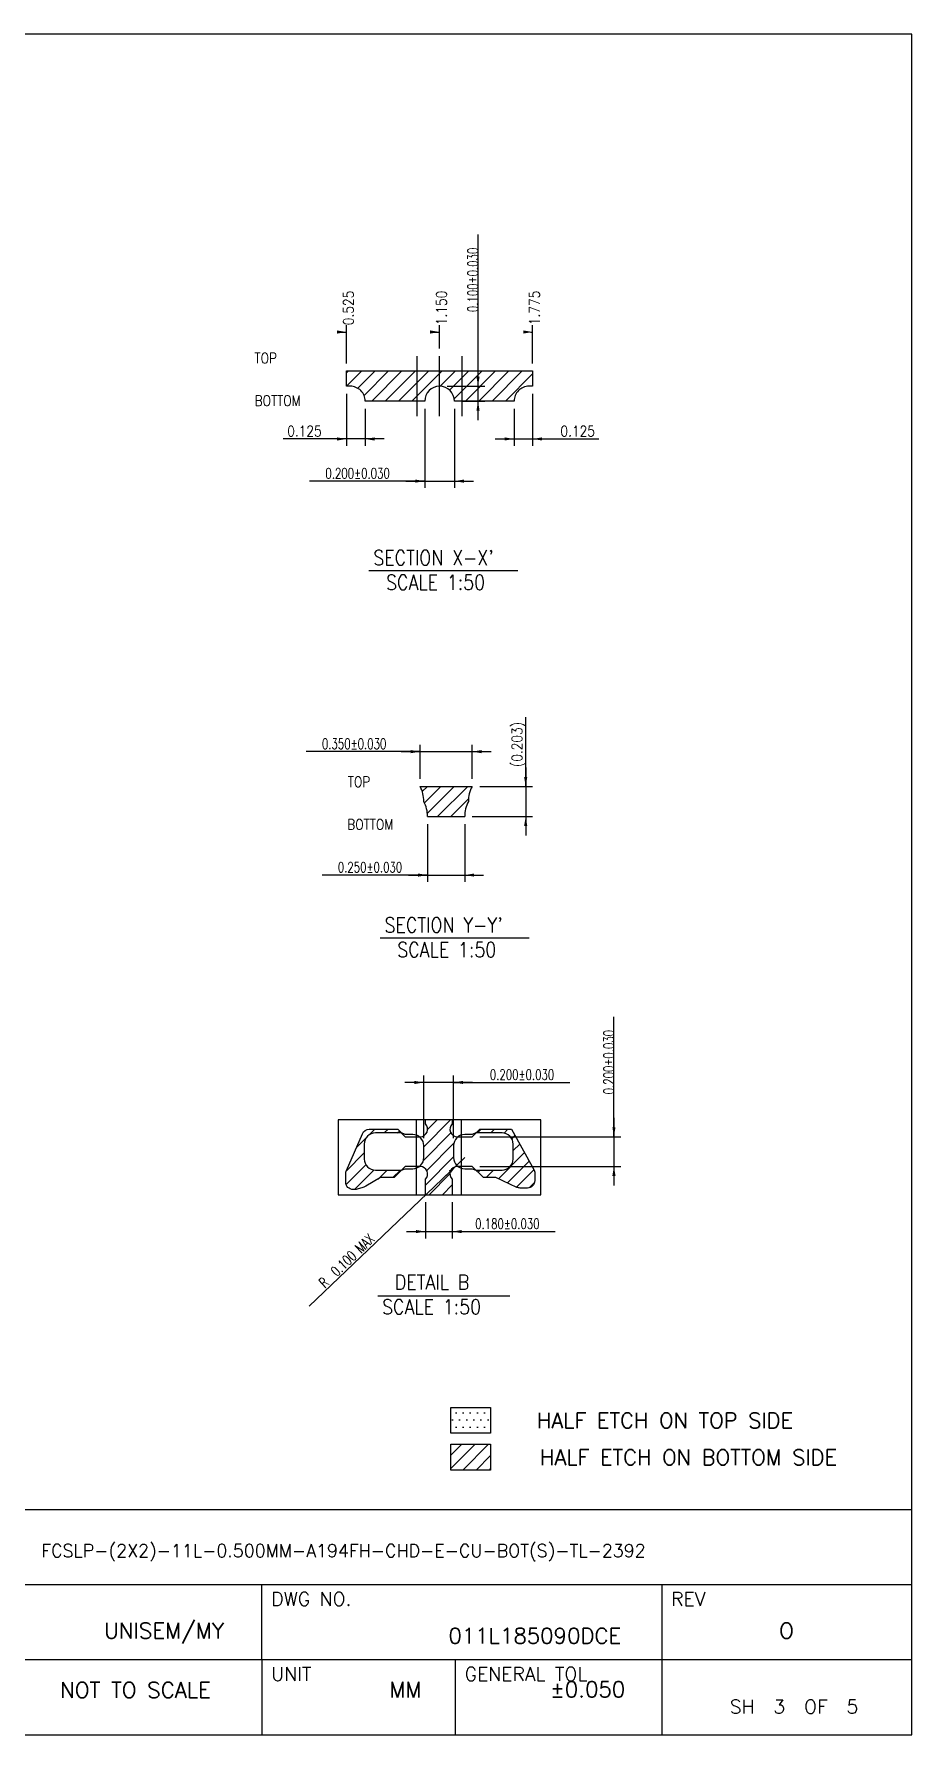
# Model space of a CAD drawing. Extents: x -105 to 405, y -68 to 126.
# Drawn here: x 371.91 to 377.81, y 114.89 to 126.32 of the extents above; entities that cross this region are included whole.
import ezdxf
from ezdxf.enums import TextEntityAlignment as Align

# ---------------------------------------------------------------- set-up
doc = ezdxf.new("R2010")
doc.units = 0
for name, pattern in [('CENTER', [12, 7.5, -1.5, 1.5, -1.5]), ('DASHED', [4.5, 3, -1.5]), ('PHANTOM', [15, 7.5, -1.5, 1.5, -1.5, 1.5, -1.5])]:
    doc.linetypes.add(name, pattern=pattern)
for name, color, linetype in [('3', 7, 'CONTINUOUS'), ('3D', 4, 'CONTINUOUS'), ('TEMPLATE', 6, 'CONTINUOUS')]:
    doc.layers.add(name, color=color, linetype=linetype)
doc.styles.add('SIMPLEX', font='SIMPLEX')
doc.styles.get("Standard").update_dxf_attribs({"font": 'ROMANS', "bigfont": 'EXTFONT2'})
pattern_1 = [(45, (-164.89719, -26.021384), (-0.0449012806, 0.0449012806), [])]

msp = doc.modelspace()

# ---------------------------------------------------------------- hatches: boundary and pattern name
at = {"layer": '3'}
h = msp.add_hatch(dxfattribs=at)
h.set_pattern_fill('ANSI31', color=256, scale=0.02)
h.set_pattern_definition(pattern_1)
h.paths.add_polyline_path([(374.4888, 124.0575), (374.0138, 124.0575), (374.0138, 123.9545), (374.0388, 123.9545, -0.4142136), (374.1388, 123.8545), (374.4888, 123.8545)])
h.paths.add_polyline_path([(374.6388, 124.0575), (374.4888, 124.0575), (374.4888, 123.8545), (374.5388, 123.8545, -0.4142136), (374.6388, 123.9545)])
h.paths.add_polyline_path([(374.7888, 124.0575), (374.6388, 124.0575), (374.6388, 123.9545, -0.4142136), (374.7388, 123.8545), (374.7888, 123.8545)])
h.paths.add_polyline_path([(375.2638, 124.0575), (374.8969, 124.0575), (374.8969, 123.8545), (375.1388, 123.8545, -0.4142136), (375.2388, 123.9545), (375.2638, 123.9545)])
h.paths.add_polyline_path([(374.8969, 124.0575), (374.7888, 124.0575), (374.7888, 123.9545), (374.8969, 123.9545)])
h.paths.add_polyline_path([(374.8969, 123.9545), (374.7888, 123.9545), (374.7888, 123.8545), (374.8969, 123.8545)])
h = msp.add_hatch(dxfattribs=at)
h.set_pattern_fill('ANSI31', color=256, scale=0.02)
h.set_pattern_definition(pattern_1)
h.paths.add_polyline_path([(374.8573, 121.2661), (374.5073, 121.2661, -0.1329774), (374.5323, 121.1646, -0.1329774), (374.5573, 121.0631), (374.8073, 121.0631, -0.1329774), (374.8323, 121.1646, -0.1329774)])
at = {"layer": '3D'}
h = msp.add_hatch(dxfattribs=at)
h.set_pattern_fill('ANSI31', color=256, scale=0.02, style=0, pattern_type=2)
h.set_pattern_definition([(45, (369.98458, 120.91537), (-0.04472136, 0.04472136), [])])
h.paths.add_polyline_path([(374.0123, 118.6857, 0.10331), (374.0081, 118.6657), (374.0081, 118.6073, 0.4142135), (374.0581, 118.5573), (374.0706, 118.5573, 0.0729112), (374.085, 118.5594), (374.124, 118.5711, 0.0591172), (374.1434, 118.5796), (374.2426, 118.6373), (374.3331, 118.6373), (374.3831, 118.6873), (374.2081, 118.6873, -0.4142136), (374.1331, 118.7623), (374.1331, 118.8623, -0.4142137), (374.2081, 118.9373), (374.3831, 118.9373), (374.3581, 118.9623), (374.1659, 118.9623, 0.2981449), (374.12, 118.9324)])
h.paths.add_polyline_path([(375.1209, 118.9623), (374.9081, 118.9623), (374.8831, 118.9373), (375.0581, 118.9373, -0.4142136), (375.1331, 118.8623), (375.1331, 118.7623, -0.4142138), (375.0581, 118.6873), (374.8831, 118.6873), (374.9331, 118.6373), (375.0174, 118.6373), (375.1583, 118.572, 0.1090477), (375.1793, 118.5673), (375.2281, 118.5673, 0.4142135), (375.2781, 118.6173), (375.2781, 118.6678, 0.128042), (375.2718, 118.6921)])
h.paths.add_polyline_path([(374.5431, 119.0248), (374.5431, 118.9981, -0.6718011), (374.5081, 118.9123), (374.5031, 118.9123, -0.236068), (374.5331, 118.8523), (374.5331, 118.7723, -0.236068), (374.5031, 118.7123), (374.5081, 118.7123, -0.6718011), (374.5431, 118.6266), (374.5431, 118.5223), (374.7231, 118.5223), (374.7231, 118.6266, -0.6718011), (374.7581, 118.7123), (374.7631, 118.7123, -0.236068), (374.7331, 118.7723), (374.7331, 118.8523, -0.236068), (374.7631, 118.9123), (374.7581, 118.9123, -0.6718011), (374.7231, 118.9981), (374.7231, 119.0248)])
at = {"layer": 'TEMPLATE'}
h = msp.add_hatch(dxfattribs=at)
h.set_pattern_fill('DOTS', scale=0.03)
h.set_pattern_definition([(0, (-117.40709, -82.682705), (0.0238125, 0.047625), [0, -0.047625])])
h.paths.add_polyline_path([(374.7142, 117.093), (374.9817, 117.093), (374.9817, 116.9202), (374.7142, 116.9202)])
h = msp.add_hatch(dxfattribs=at)
h.set_pattern_fill('ANSI31', color=4, scale=0.02)
h.set_pattern_definition([(45, (-117.40709, -82.682705), (-0.0449012806, 0.0449012806), [])])
h.paths.add_polyline_path([(374.7142, 116.8453), (374.9817, 116.8453), (374.9817, 116.6725), (374.7142, 116.6725)])

# ---------------------------------------------------------------- linework, layer by layer
at = {"layer": '3', "color": 7, "linetype": 'CONTINUOUS'}
for p, q in [((374.1638, 122.7172), (375.1642, 122.7172)), ((374.5073, 121.2661), (374.8573, 121.2661)), ((374.5573, 121.0631), (374.8073, 121.0631)), ((374.2389, 120.2492), (375.2393, 120.2492)), ((374.224, 117.8419), (375.1104, 117.8419))]:
    msp.add_line(p, q, dxfattribs=at)
msp.add_lwpolyline([(374.0138, 124.0575), (375.2638, 124.0575), (375.2638, 123.9545), (375.2388, 123.9545, 0.4142136), (375.1388, 123.8545), (374.7388, 123.8545, 1), (374.5388, 123.8545), (374.1388, 123.8545, 0.4142136), (374.0388, 123.9545), (374.0138, 123.9545)], format="xyb", close=True, dxfattribs=at)
for points in [[(374.5431, 118.5223), (374.5431, 118.6266, 0.6718011), (374.5081, 118.7123), (374.4081, 118.7123), (374.3331, 118.6373), (374.2426, 118.6373), (374.1434, 118.5796, -0.0591172), (374.124, 118.5711), (374.085, 118.5594, -0.0729112), (374.0706, 118.5573), (374.0581, 118.5573, -0.4142136), (374.0081, 118.6073), (374.0081, 118.6657, -0.1033102), (374.0123, 118.6857), (374.12, 118.9324, -0.298145), (374.1659, 118.9623), (374.3581, 118.9623), (374.4081, 118.9123), (374.5081, 118.9123, 0.6718011), (374.5431, 118.9981), (374.5431, 119.0248)], [(374.7231, 119.0248), (374.7231, 118.9981, 0.6718011), (374.7581, 118.9123), (374.8581, 118.9123), (374.9081, 118.9623), (375.1209, 118.9623), (375.2718, 118.6921, -0.1280421), (375.2781, 118.6678), (375.2781, 118.6173, -0.4142136), (375.2281, 118.5673), (375.1793, 118.5673, -0.1090479), (375.1583, 118.572), (375.0174, 118.6373), (374.9331, 118.6373), (374.8581, 118.7123), (374.7581, 118.7123, 0.6718011), (374.7231, 118.6266), (374.7231, 118.5223)]]:
    msp.add_lwpolyline(points, format="xyb", dxfattribs=at)
for centre, start, end in [((374.3323, 121.1692), 358.68763, 28.98606), ((375.0322, 121.1692), 151.01394, 181.31237), ((374.3573, 121.0677), 358.68763, 28.98606), ((375.0072, 121.0677), 151.01394, 181.31237)]:
    msp.add_arc(centre, 0.2, start, end, dxfattribs=at)
at = {"layer": '3D', "color": 7, "linetype": 'CONTINUOUS'}
for p, q in [((374.8969, 123.9545), (374.8969, 124.9735)), ((374.0138, 124.1083), (374.0138, 124.3646)), ((374.6388, 124.2083), (374.6388, 124.3646)), ((375.2638, 124.1083), (375.2638, 124.3646)), ((373.9731, 124.3189), (374.0138, 124.3189)), ((374.6013, 124.3189), (374.6388, 124.3189)), ((375.25, 124.3189), (375.2638, 124.3189)), ((374.8969, 123.7275), (374.8969, 124.0815)), ((374.0138, 123.9037), (374.0138, 123.5546)), ((374.6896, 123.9545), (374.9426, 123.9545)), ((375.2638, 123.9037), (375.2638, 123.5546)), ((374.1388, 123.8037), (374.1388, 123.5546)), ((374.5388, 123.8037), (374.5388, 123.2713)), ((374.7388, 123.8037), (374.7388, 123.2713)), ((374.7896, 123.8545), (374.9426, 123.8545)), ((375.1388, 123.8037), (375.1388, 123.5546)), ((374.0138, 123.6004), (373.5888, 123.6004)), ((374.2658, 123.6004), (373.8868, 123.6004)), ((375.0118, 123.6004), (375.3908, 123.6004)), ((375.2638, 123.6004), (375.7082, 123.6004)), ((374.5388, 123.317), (373.766, 123.317)), ((374.4118, 123.317), (374.8658, 123.317)), ((375.217, 121.2661), (375.217, 121.7315)), ((374.5073, 121.4994), (373.7426, 121.4994)), ((374.3803, 121.4994), (374.9843, 121.4994)), ((374.5073, 121.3169), (374.5073, 121.5451)), ((374.8573, 121.3169), (374.8573, 121.5451)), ((375.217, 121.3931), (375.217, 120.9361)), ((374.9081, 121.2661), (375.2627, 121.2661)), ((374.8581, 121.0631), (375.2627, 121.0631)), ((374.5573, 121.0123), (374.5573, 120.6243)), ((374.8073, 121.0123), (374.8073, 120.6243)), ((374.5573, 120.67), (373.8493, 120.67)), ((374.4303, 120.67), (374.9343, 120.67)), ((375.8098, 118.9123), (375.8098, 119.7177)), ((374.5331, 118.9031), (374.5331, 119.3223)), ((374.7331, 118.9031), (374.7331, 119.3223)), ((374.8601, 119.2766), (374.4061, 119.2766)), ((374.7331, 119.2766), (375.5145, 119.2766)), ((375.8098, 119.0393), (375.8098, 118.5853)), ((374.9089, 118.9123), (375.8555, 118.9123)), ((374.8081, 118.7723), (374.6621, 118.6327)), ((374.7539, 118.7205), (373.7626, 117.7726)), ((374.9089, 118.7123), (375.8555, 118.7123)), ((374.5431, 118.4715), (374.5431, 118.229)), ((374.7231, 118.4715), (374.7231, 118.229)), ((374.4161, 118.2747), (374.8501, 118.2747)), ((374.7231, 118.2747), (375.416, 118.2747))]:
    msp.add_line(p, q, dxfattribs=at)
at = {"layer": '3D', "color": 7, "linetype": 'PHANTOM'}
for p, q in [((374.4888, 123.7545), (374.4888, 124.1575)), ((374.7888, 124.1575), (374.7888, 123.7545))]:
    msp.add_line(p, q, dxfattribs=at)
at = {"layer": '3D', "color": 7, "linetype": 'CENTER'}
msp.add_line((374.6388, 123.7545), (374.6388, 124.1575), dxfattribs=at)
at = {"layer": '3D', "color": 56, "linetype": 'PHANTOM'}
for p, q in [((374.4831, 118.5223), (374.4831, 119.0248)), ((374.7831, 119.0248), (374.7831, 118.5223))]:
    msp.add_line(p, q, dxfattribs=at)
at = {"layer": '3D', "linetype": 'DASHED'}
msp.add_lwpolyline([(375.3181, 119.0248), (373.9581, 119.0248), (373.9581, 118.5223), (375.3181, 118.5223)], close=True, dxfattribs=at)
at = {"layer": '3D', "linetype": 'CONTINUOUS'}
for points in [[(374.1331, 118.8623), (374.1331, 118.7623, 0.4142136), (374.2081, 118.6873), (374.3831, 118.6873), (374.4081, 118.6973), (374.4581, 118.6973, 0.4142136), (374.5331, 118.7723), (374.5331, 118.8523, 0.4142136), (374.4581, 118.9273), (374.4081, 118.9273), (374.3831, 118.9373), (374.2081, 118.9373, 0.4142136)], [(375.0581, 118.9373), (374.8831, 118.9373), (374.8581, 118.9273), (374.8081, 118.9273, 0.4142136), (374.7331, 118.8523), (374.7331, 118.7723, 0.4142136), (374.8081, 118.6973), (374.8581, 118.6973), (374.8831, 118.6873), (375.0581, 118.6873, 0.4142136), (375.1331, 118.7623), (375.1331, 118.8623, 0.4142136)]]:
    msp.add_lwpolyline(points, format="xyb", close=True, dxfattribs=at)
at = {"layer": '3D', "color": 7}
for points in [[(373.9503, 124.3083), (373.9503, 124.3295), (374.0138, 124.3189)], [(374.5753, 124.3083), (374.5753, 124.3295), (374.6388, 124.3189)], [(375.2003, 124.3083), (375.2003, 124.3295), (375.2638, 124.3189)], [(374.9075, 124.018), (374.8863, 124.018), (374.8969, 123.9545)], [(374.8863, 123.791), (374.9075, 123.791), (374.8969, 123.8545)], [(373.9503, 123.6109), (373.9503, 123.5898), (374.0138, 123.6004)], [(374.2023, 123.5898), (374.2023, 123.6109), (374.1388, 123.6004)], [(375.0753, 123.6109), (375.0753, 123.5898), (375.1388, 123.6004)], [(375.3273, 123.5898), (375.3273, 123.6109), (375.2638, 123.6004)], [(374.4753, 123.3276), (374.4753, 123.3065), (374.5388, 123.317)], [(374.8023, 123.3065), (374.8023, 123.3276), (374.7388, 123.317)], [(374.4438, 121.51), (374.4438, 121.4888), (374.5073, 121.4994)], [(374.9208, 121.4888), (374.9208, 121.51), (374.8573, 121.4994)], [(375.2276, 121.3296), (375.2064, 121.3296), (375.217, 121.2661)], [(375.2064, 120.9996), (375.2276, 120.9996), (375.217, 121.0631)], [(374.4938, 120.6806), (374.4938, 120.6594), (374.5573, 120.67)], [(374.8708, 120.6594), (374.8708, 120.6806), (374.8073, 120.67)], [(374.4696, 119.2872), (374.4696, 119.266), (374.5331, 119.2766)], [(374.7966, 119.266), (374.7966, 119.2872), (374.7331, 119.2766)], [(375.8204, 118.9758), (375.7992, 118.9758), (375.8098, 118.9123)], [(374.7007, 118.6843), (374.7154, 118.669), (374.7539, 118.7205)], [(375.7992, 118.6488), (375.8204, 118.6488), (375.8098, 118.7123)], [(374.4796, 118.2853), (374.4796, 118.2642), (374.5431, 118.2747)], [(374.7866, 118.2642), (374.7866, 118.2853), (374.7231, 118.2747)]]:
    msp.add_solid(points, dxfattribs=at)
at = {"layer": 'TEMPLATE'}
for p, q in [((377.8114, 116.405), (366.3831, 116.405)), ((377.8114, 115.9008), (370.6905, 115.9008)), ((373.4448, 115.3966), (373.4448, 115.9008)), ((377.8114, 115.3966), (370.6905, 115.3966)), ((374.7442, 115.3966), (374.7442, 114.8924))]:
    msp.add_line(p, q, dxfattribs=at)
msp.add_lwpolyline([(361.7188, 114.8924), (377.8115, 114.8924), (377.8115, 126.3211), (361.7188, 126.3211)], close=True, dxfattribs=at)
at = {"layer": 'TEMPLATE', "color": 7, "elevation": -0.0101}
for points in [[(374.7142, 117.093), (374.9817, 117.093), (374.9817, 116.9202), (374.7142, 116.9202)], [(374.7142, 116.8453), (374.9817, 116.8453), (374.9817, 116.6725), (374.7142, 116.6725)]]:
    msp.add_lwpolyline(points, close=True, dxfattribs=at)
at = {"layer": 'TEMPLATE'}
for points in [[(376.1307, 115.9008), (376.1307, 114.8924)], [(373.4448, 115.3966), (373.4448, 114.8924)]]:
    msp.add_lwpolyline(points, dxfattribs=at)

# ---------------------------------------------------------------- texts
at = {"layer": '3', "color": 7, "width": 0.857143}
for s, p in [("SECTION X-X'", (374.1935, 122.7525)), ('SCALE 1:50', (374.2793, 122.5868)), ("SECTION Y-Y'", (374.2687, 120.2846)), ('SCALE 1:50', (374.3544, 120.1189)), ('DETAIL B', (374.3379, 117.885)), ('SCALE 1:50', (374.2522, 117.7193))]:
    msp.add_text(s, height=0.1, dxfattribs=at).set_placement(p)
at = {"layer": '3D', "color": 7, "width": 0.857143}
for s, p in [('TOP', (373.3956, 124.1086)), ('BOTTOM', (373.3956, 123.8225)), ('TOP', (374.0221, 121.2613)), ('BOTTOM', (374.0178, 120.9753))]:
    msp.add_text(s, height=0.07, dxfattribs=at).set_placement(p)
at = {"layer": '3D', "color": 7, "char_height": 0.07}
for s, insert, attachment_point, rotation in [('\\W0.714286;0.100\\M+1817D0.030', (374.8969, 124.669), 8, 90), ('\\W0.857143;0.525', (374.0263, 124.3646), 4, 90), ('\\W0.857143;1.150', (374.6513, 124.3646), 4, 90), ('\\W0.857143;1.775', (375.2763, 124.3646), 4, 90), ('\\W0.857143;(0.203)', (375.217, 121.547), 8, 90), ('\\W0.714286;0.200\\M+1817D0.030', (375.8098, 119.4132), 8, 90), ('{\\W0.71429;R\\M+181400.100 MAX}', (374.0387, 118.0541), 8, 43.7)]:
    msp.add_mtext(s, dxfattribs=dict(at, insert=insert, attachment_point=attachment_point, rotation=rotation))
at = {"layer": '3D', "color": 7, "char_height": 0.07, "attachment_point": 8}
for s, insert in [('\\W0.857143;0.125', (373.7308, 123.6179)), ('\\W0.857143;0.125', (375.5662, 123.6179)), ('\\W0.714286;0.200\\M+1817D0.030', (374.088, 123.3345)), ('\\W0.714286;0.350\\M+1817D0.030', (374.0646, 121.5169)), ('\\W0.714286;0.250\\M+1817D0.030', (374.1713, 120.6875)), ('\\W0.714286;0.200\\M+1817D0.030', (375.1925, 119.2941)), ('\\W0.714286;0.180\\M+1817D0.030', (375.094, 118.2922))]:
    msp.add_mtext(s, dxfattribs=dict(at, insert=insert))
at = {"layer": 'TEMPLATE', "color": 7, "style": 'SIMPLEX'}
for s, height, p in [('FCSLP-(2X2)-11L-0.500MM-A194FH-CHD-E-CU-BOT(S)-TL-2392', 0.08581, (371.9626, 116.088, -0.0023)), ('DWG NO.', 0.09243, (373.5079, 115.76)), ('REV', 0.09243, (376.1937, 115.76)), ('O', 0.105, (376.9189, 115.5411)), ('UNIT', 0.09243, (373.5079, 115.2559)), ('GENERAL TOL', 0.092433, (374.8072, 115.2559)), ('SH  3  OF  5', 0.092433, (376.5874, 115.0369))]:
    msp.add_text(s, height=height, dxfattribs=at).set_placement(p)
msp.add_text('UNISEM/MY', height=0.10504, dxfattribs=at).set_placement((373.191, 115.5411), align=Align.RIGHT)
for s, height, p in [('011L185090DCE', 0.105038, (375.2783, 115.5061)), ('NOT TO SCALE', 0.105038, (372.5965, 115.142)), ('MM', 0.10504, (374.4102, 115.1445))]:
    msp.add_text(s, height=height, dxfattribs=at).set_placement(p, align=Align.CENTER)
msp.add_text('%%P0.050', height=0.105, rotation=360, dxfattribs=at).set_placement((375.6333, 115.1464), align=Align.CENTER)
at = {"layer": 'TEMPLATE', "color": 7, "char_height": 0.103469, "attachment_point": 5, "style": 'SIMPLEX'}
for s, insert in [('\\A1;HALF ETCH ON TOP SIDE', (376.1526, 117.0056, -0.0101)), ('\\A1;HALF ETCH ON BOTTOM SIDE', (376.3107, 116.7579, -0.0101))]:
    msp.add_mtext(s, dxfattribs=dict(at, insert=insert))

doc.saveas('drawing.dxf')
